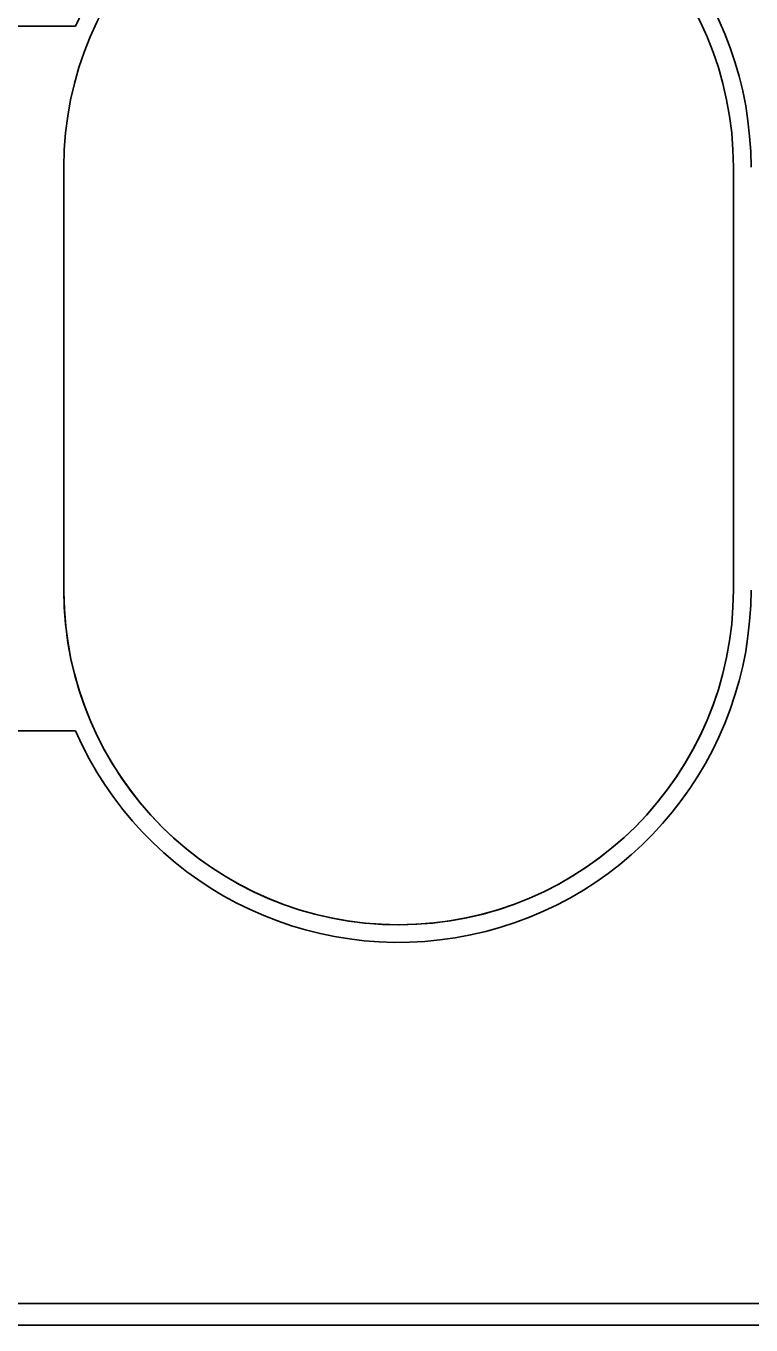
# Model space of a CAD drawing. Extents: x -1051 to 2563, y -231 to 775.
# Drawn here: x -611.92 to -591.35, y 123.12 to 159.99 of the extents above; entities that cross this region are included whole.
import ezdxf

# ---------------------------------------------------------------- set-up
doc = ezdxf.new("R2010")
doc.units = 0

msp = doc.modelspace()

# ---------------------------------------------------------------- linework, layer by layer
at = {"color": 7, "lineweight": 35}
for p, q in [((-633.347, 159.983), (-610.512, 159.983)), ((-610.512, 159.983), (-633.347, 159.983)), ((-610.512, 139.983), (-633.347, 139.983)), ((-518.047, 123.733), (-684.647, 123.733)), ((-684.647, 123.733), (-518.047, 123.733)), ((-518.047, 123.123), (-684.647, 123.123))]:
    msp.add_line(p, q, dxfattribs=at)
at = {"color": 7, "lineweight": 35, "ltscale": 0.3}
for p, q in [((-610.847, 155.983), (-610.847, 143.983)), ((-591.847, 155.983), (-591.847, 143.983)), ((-591.847, 155.983), (-591.847, 143.983))]:
    msp.add_line(p, q, dxfattribs=at)
at = {"color": 7, "lineweight": 35}
for centre, radius, start, end in [((-601.347, 155.983), 10, 360, 156.4218), ((-601.347, 155.983), 10, 360, 156.4218), ((-601.347, 155.983), 9.5, 0, 180), ((-601.347, 155.983), 9.5, 0, 180), ((-601.347, 143.983), 9.5, 180, 360), ((-601.347, 143.983), 9.5, 180.3227, 360), ((-601.347, 143.983), 10, 203.5782, 0)]:
    msp.add_arc(centre, radius, start, end, dxfattribs=at)

doc.saveas('drawing.dxf')
